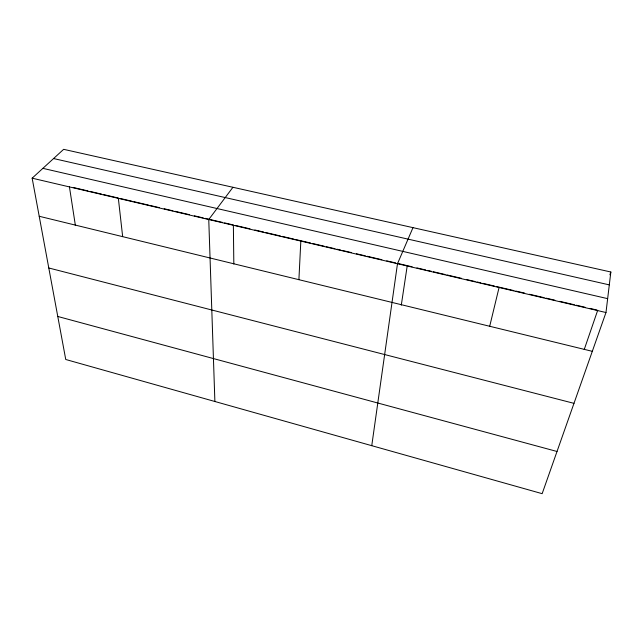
<?xml version="1.0" encoding="UTF-8"?>
<svg xmlns="http://www.w3.org/2000/svg" width="643" height="643" viewBox="0 0 643 643"><rect width="100%" height="100%" fill="white"/><g stroke="black" fill="none" stroke-linecap="round" stroke-linejoin="round"><path stroke-width="0.96" d="M298.899 279.681L300.828 241.085M605.979 312.53L610.85 272.005L63.641 149.329L32.15 178.183L65.747 359.493L542.153 493.671L605.979 312.53L32.15 178.183M371.758 445.679L397.487 263.718L412.983 227.646M401.288 305.184L407.252 265.647L397.487 263.357M489.701 326.274L499.072 287.501M584.222 349.543L597.725 310.223M609.894 274.802L610.85 272.005M232.935 187.282L208.758 219.528L214.883 401.497M53.586 158.548L609.299 284.881M42.888 168.353L607.643 298.649M73.294 187.491L87.97 190.923M89.924 191.381L101.658 194.13M103.611 194.588L118.288 198.02M120.241 198.478L131.976 201.219M133.929 201.677L148.597 205.109M149.578 205.342L159.319 207.625M164.19 208.758L172.959 210.816M174.912 211.274L189.524 214.69M194.395 215.831L203.164 217.881M205.117 218.339L222.655 222.446M224.6 222.896L233.369 224.954L233.827 264.064M235.322 225.412L249.982 228.836M254.869 229.985L263.662 232.043M265.615 232.501L280.268 235.925M282.221 236.383L293.947 239.132M295.901 239.582L310.561 243.014M312.514 243.472L324.233 246.213M326.186 246.671L334.979 248.728M336.932 249.187L340.838 250.103M342.791 250.561L351.584 252.619M356.463 253.76L365.256 255.818M367.209 256.276L381.854 259.7M386.74 260.841L395.533 262.899M408.217 265.872L412.099 266.781M416.937 267.914L425.658 269.956M427.595 270.406L431.477 271.314M433.414 271.764L445.036 274.489M446.973 274.939L461.513 278.339M466.352 279.48L475.073 281.513M477.018 281.972L480.892 282.88M482.829 283.33L494.451 286.055M496.396 286.505L500.27 287.413M501.243 287.638L513.91 290.604M515.863 291.062L524.632 293.112M529.502 294.253L544.123 297.677M546.076 298.135L554.845 300.185M559.715 301.326L574.336 304.75M576.281 305.2L585.058 307.258M589.928 308.399L596.752 309.99M39.207 216.273L592.307 351.327M48.788 267.978L573.982 403.346M57.774 316.469L557.015 451.482M69.388 186.574L75.408 225.605M118.352 198.365L122.66 236.648"/></g></svg>
